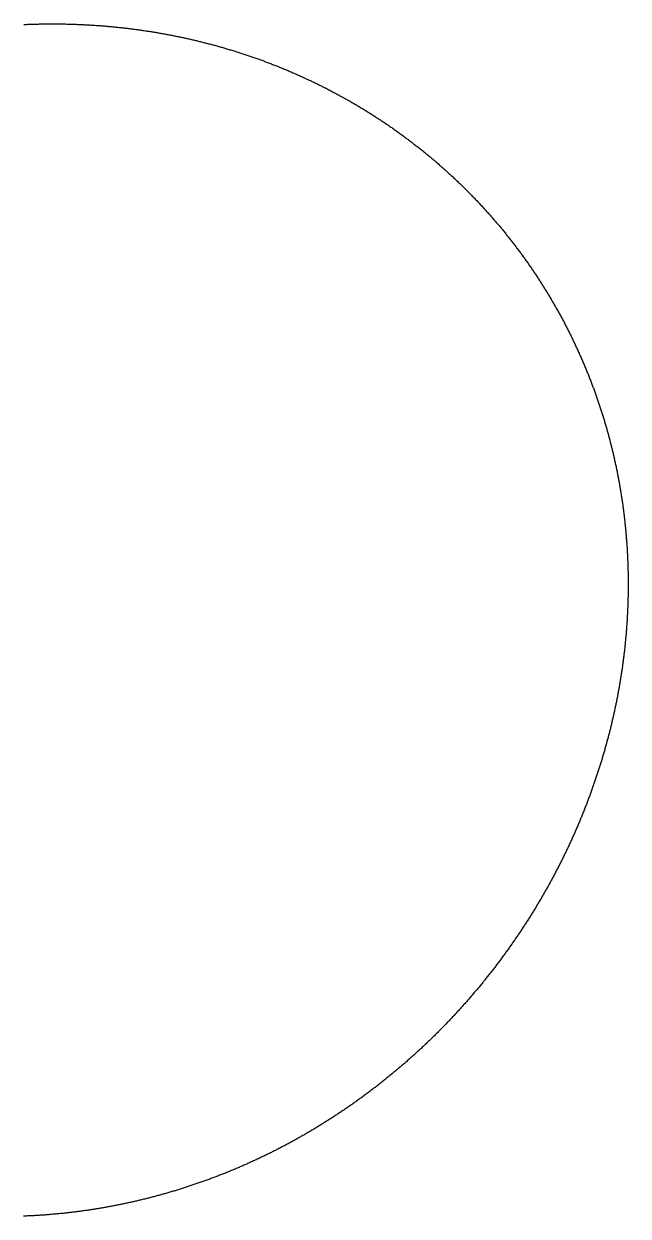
# Model space of a CAD drawing. Header units: metres. Extents: x -292 to 250, y -283 to 251.
# Drawn here: x -21 to 250, y -283 to 251 of the extents above; entities that cross this region are included whole.
import ezdxf

# ---------------------------------------------------------------- set-up
doc = ezdxf.new("R2010")
doc.units = ezdxf.units.M

msp = doc.modelspace()

# ---------------------------------------------------------------- linework, layer by layer
msp.add_lwpolyline([(-21.05, 250.49), (-20.58, 250.51), (-20.11, 250.53), (-19.64, 250.55), (-19.17, 250.57), (-18.7, 250.58), (-18.23, 250.6), (-17.76, 250.62), (-17.29, 250.63), (-16.83, 250.65), (-16.36, 250.66), (-15.89, 250.67), (-15.42, 250.68), (-14.95, 250.69), (-14.48, 250.7), (-14.01, 250.71), (-13.54, 250.72), (-13.07, 250.73), (-12.6, 250.74), (-12.13, 250.74), (-11.66, 250.75), (-11.19, 250.76), (-10.72, 250.76), (-10.25, 250.76), (-9.79, 250.77), (-9.32, 250.77), (-8.85, 250.77), (-8.38, 250.77), (-7.91, 250.77), (-7.44, 250.77), (-6.97, 250.77), (-6.5, 250.76), (-6.03, 250.76), (-5.56, 250.76), (-5.09, 250.75), (-4.62, 250.74), (-4.15, 250.74), (-3.68, 250.73), (-3.21, 250.72), (-2.74, 250.71), (-2.28, 250.71), (-1.81, 250.69), (-1.34, 250.68), (-0.87, 250.67), (-0.4, 250.66), (0.07, 250.65), (0.54, 250.63), (1.01, 250.62), (1.48, 250.6), (1.95, 250.58), (2.42, 250.57), (2.89, 250.55), (3.35, 250.53), (3.82, 250.51), (4.29, 250.49), (4.76, 250.47), (5.23, 250.45), (5.7, 250.43), (6.17, 250.4), (6.64, 250.38), (7.11, 250.35), (7.57, 250.33), (8.04, 250.3), (8.51, 250.27), (8.98, 250.25), (9.45, 250.22), (9.92, 250.19), (10.39, 250.16), (10.85, 250.13), (11.32, 250.09), (11.79, 250.06), (12.26, 250.03), (12.73, 249.99), (13.2, 249.96), (13.66, 249.92), (14.13, 249.89), (14.6, 249.85), (15.07, 249.81), (15.53, 249.77), (16, 249.73), (16.47, 249.69), (16.94, 249.65), (17.41, 249.61), (17.87, 249.56), (18.34, 249.52), (18.81, 249.48), (19.27, 249.43), (19.74, 249.38), (20.21, 249.34), (20.68, 249.29), (21.14, 249.24), (21.61, 249.19), (22.08, 249.14), (22.54, 249.09), (23.01, 249.04), (23.48, 248.99), (23.94, 248.93), (24.41, 248.88), (24.87, 248.83), (25.34, 248.77), (25.81, 248.71), (26.27, 248.66), (26.74, 248.6), (27.2, 248.54), (27.67, 248.48), (28.14, 248.42), (28.6, 248.36), (29.07, 248.3), (29.53, 248.23), (30, 248.17), (30.46, 248.11), (30.93, 248.04), (31.39, 247.98), (31.86, 247.91), (32.32, 247.84), (32.79, 247.77), (33.25, 247.7), (33.71, 247.63), (34.18, 247.56), (34.64, 247.49), (35.11, 247.42), (35.57, 247.35), (36.03, 247.27), (36.5, 247.2), (36.96, 247.12), (37.42, 247.05), (37.89, 246.97), (38.35, 246.89), (38.81, 246.82), (39.27, 246.74), (39.74, 246.66), (40.2, 246.57), (40.66, 246.49), (41.12, 246.41), (41.59, 246.33), (42.05, 246.24), (42.51, 246.16), (42.97, 246.07), (43.43, 245.99), (43.89, 245.9), (44.35, 245.81), (44.82, 245.72), (45.28, 245.63), (45.74, 245.54), (46.2, 245.45), (46.66, 245.36), (47.12, 245.27), (47.58, 245.17), (48.04, 245.08), (48.5, 244.98), (48.96, 244.89), (49.42, 244.79), (49.87, 244.69), (50.33, 244.59), (50.79, 244.49), (51.25, 244.39), (51.71, 244.29), (52.17, 244.19), (52.63, 244.09), (53.08, 243.99), (53.54, 243.88), (54, 243.78), (54.46, 243.67), (54.91, 243.57), (55.37, 243.46), (55.83, 243.35), (56.28, 243.24), (56.74, 243.13), (57.2, 243.02), (57.65, 242.91), (58.11, 242.8), (58.56, 242.69), (59.02, 242.57), (59.48, 242.46), (59.93, 242.34), (60.39, 242.23), (60.84, 242.11), (61.29, 241.99), (61.75, 241.87), (62.2, 241.75), (62.66, 241.63), (63.11, 241.51), (63.56, 241.39), (64.02, 241.27), (64.47, 241.15), (64.92, 241.02), (65.37, 240.9), (65.83, 240.77), (66.28, 240.65), (66.73, 240.52), (67.18, 240.39), (67.63, 240.26), (68.09, 240.13), (68.54, 240), (68.99, 239.87), (69.44, 239.74), (69.89, 239.61), (70.34, 239.47), (70.79, 239.34), (71.24, 239.2), (71.69, 239.07), (72.14, 238.93), (72.58, 238.79), (73.03, 238.66), (73.48, 238.52), (73.93, 238.38), (74.38, 238.24), (74.82, 238.09), (75.27, 237.95), (75.72, 237.81), (76.17, 237.66), (76.61, 237.52), (77.06, 237.37), (77.5, 237.23), (77.95, 237.08), (78.4, 236.93), (78.84, 236.78), (79.29, 236.63), (79.73, 236.48), (80.18, 236.33), (80.62, 236.18), (81.06, 236.03), (81.51, 235.88), (81.95, 235.72), (82.39, 235.57), (82.84, 235.41), (83.28, 235.25), (83.72, 235.1), (84.16, 234.94), (84.6, 234.78), (85.05, 234.62), (85.49, 234.46), (85.93, 234.3), (86.37, 234.14), (86.81, 233.97), (87.25, 233.81), (87.69, 233.64), (88.13, 233.48), (88.57, 233.31), (89.01, 233.15), (89.44, 232.98), (89.88, 232.81), (90.32, 232.64), (90.76, 232.47), (91.19, 232.3), (91.63, 232.13), (92.07, 231.95), (92.5, 231.78), (92.94, 231.61), (93.38, 231.43), (93.81, 231.26), (94.25, 231.08), (94.68, 230.9), (95.11, 230.72), (95.55, 230.55), (95.98, 230.37), (96.42, 230.19), (96.85, 230), (97.28, 229.82), (97.71, 229.64), (98.15, 229.46), (98.58, 229.27), (99.01, 229.09), (99.44, 228.9), (99.87, 228.71), (100.3, 228.53), (100.73, 228.34), (101.16, 228.15), (101.59, 227.96), (102.02, 227.77), (102.45, 227.58), (102.88, 227.38), (103.3, 227.19), (103.73, 227), (104.16, 226.8), (104.58, 226.61), (105.01, 226.41), (105.44, 226.22), (105.86, 226.02), (106.29, 225.82), (106.71, 225.62), (107.14, 225.42), (107.56, 225.22), (107.99, 225.02), (108.41, 224.82), (108.83, 224.61), (109.26, 224.41), (109.68, 224.2), (110.1, 224), (110.52, 223.79), (110.94, 223.58), (111.36, 223.38), (111.78, 223.17), (112.2, 222.96), (112.62, 222.75), (113.04, 222.54), (113.46, 222.33), (113.88, 222.11), (114.3, 221.9), (114.72, 221.69), (115.13, 221.47), (115.55, 221.26), (115.97, 221.04), (116.38, 220.82), (116.8, 220.6), (117.22, 220.39), (117.63, 220.17), (118.05, 219.95), (118.46, 219.73), (118.87, 219.5), (119.29, 219.28), (119.7, 219.06), (120.11, 218.83), (120.52, 218.61), (120.94, 218.38), (121.35, 218.16), (121.76, 217.93), (122.17, 217.7), (122.58, 217.47), (122.99, 217.25), (123.4, 217.02), (123.81, 216.78), (124.21, 216.55), (124.62, 216.32), (125.03, 216.09), (125.44, 215.85), (125.84, 215.62), (126.25, 215.38), (126.66, 215.15), (127.06, 214.91), (127.47, 214.67), (127.87, 214.44), (128.27, 214.2), (128.68, 213.96), (129.08, 213.72), (129.48, 213.47), (129.89, 213.23), (130.29, 212.99), (130.69, 212.75), (131.09, 212.5), (131.49, 212.26), (131.89, 212.01), (132.29, 211.76), (132.69, 211.52), (133.09, 211.27), (133.49, 211.02), (133.88, 210.77), (134.28, 210.52), (134.68, 210.27), (135.07, 210.02), (135.47, 209.77), (135.86, 209.51), (136.26, 209.26), (136.65, 209), (137.05, 208.75), (137.44, 208.49), (137.83, 208.24), (138.23, 207.98), (138.62, 207.72), (139.01, 207.46), (139.4, 207.2), (139.79, 206.94), (140.18, 206.68), (140.57, 206.42), (140.96, 206.16), (141.35, 205.89), (141.74, 205.63), (142.12, 205.36), (142.51, 205.1), (142.9, 204.83), (143.28, 204.56), (143.67, 204.3), (144.05, 204.03), (144.44, 203.76), (144.82, 203.49), (145.21, 203.22), (145.59, 202.95), (145.97, 202.67), (146.35, 202.4), (146.73, 202.13), (147.12, 201.85), (147.5, 201.58), (147.88, 201.3), (148.25, 201.03), (148.63, 200.75), (149.01, 200.47), (149.39, 200.19), (149.77, 199.91), (150.14, 199.63), (150.52, 199.35), (150.9, 199.07), (151.27, 198.79), (151.65, 198.51), (152.02, 198.22), (152.39, 197.94), (152.77, 197.65), (153.14, 197.37), (153.51, 197.08), (153.88, 196.79), (154.25, 196.51), (154.62, 196.22), (154.99, 195.93), (155.36, 195.64), (155.73, 195.35), (156.1, 195.06), (156.47, 194.77), (156.83, 194.47), (157.2, 194.18), (157.57, 193.89), (157.93, 193.59), (158.3, 193.3), (158.66, 193), (159.02, 192.7), (159.39, 192.41), (159.75, 192.11), (160.11, 191.81), (160.47, 191.51), (160.83, 191.21), (161.19, 190.91), (161.55, 190.61), (161.91, 190.3), (162.27, 190), (162.63, 189.7), (162.99, 189.39), (163.34, 189.09), (163.7, 188.78), (164.06, 188.48), (164.41, 188.17), (164.77, 187.86), (165.12, 187.55), (165.47, 187.24), (165.83, 186.93), (166.18, 186.62), (166.53, 186.31), (166.88, 186), (167.23, 185.69), (167.58, 185.38), (167.93, 185.06), (168.28, 184.75), (168.63, 184.43), (168.97, 184.12), (169.32, 183.8), (169.67, 183.48), (170.01, 183.17), (170.36, 182.85), (170.7, 182.53), (171.05, 182.21), (171.39, 181.89), (171.73, 181.57), (172.07, 181.25), (172.41, 180.92), (172.76, 180.6), (173.1, 180.28), (173.43, 179.95), (173.77, 179.63), (174.11, 179.3), (174.45, 178.98), (174.79, 178.65), (175.12, 178.32), (175.46, 177.99), (175.79, 177.67), (176.13, 177.34), (176.46, 177.01), (176.79, 176.68), (177.13, 176.34), (177.46, 176.01), (177.79, 175.68), (178.12, 175.35), (178.45, 175.01), (178.78, 174.68), (179.11, 174.34), (179.44, 174.01), (179.76, 173.67), (180.09, 173.33), (180.42, 173), (180.74, 172.66), (181.07, 172.32), (181.39, 171.98), (181.72, 171.64), (182.04, 171.3), (182.36, 170.96), (182.68, 170.62), (183, 170.27), (183.32, 169.93), (183.64, 169.59), (183.96, 169.24), (184.28, 168.9), (184.6, 168.55), (184.92, 168.2), (185.23, 167.86), (185.55, 167.51), (185.86, 167.16), (186.18, 166.81), (186.49, 166.46), (186.8, 166.11), (187.12, 165.76), (187.43, 165.41), (187.74, 165.06), (188.05, 164.71), (188.36, 164.36), (188.67, 164), (188.98, 163.65), (189.28, 163.3), (189.59, 162.94), (189.9, 162.58), (190.2, 162.23), (190.51, 161.87), (190.81, 161.51), (191.11, 161.16), (191.42, 160.8), (191.72, 160.44), (192.02, 160.08), (192.32, 159.72), (192.62, 159.36), (192.92, 158.99), (193.22, 158.63), (193.52, 158.27), (193.82, 157.91), (194.11, 157.54), (194.41, 157.18), (194.7, 156.81), (195, 156.45), (195.29, 156.08), (195.59, 155.72), (195.88, 155.35), (196.17, 154.98), (196.46, 154.61), (196.75, 154.24), (197.04, 153.87), (197.33, 153.5), (197.62, 153.13), (197.9, 152.76), (198.19, 152.39), (198.48, 152.02), (198.76, 151.65), (199.05, 151.27), (199.33, 150.9), (199.61, 150.52), (199.9, 150.15), (200.18, 149.77), (200.46, 149.4), (200.74, 149.02), (201.02, 148.64), (201.3, 148.27), (201.58, 147.89), (201.85, 147.51), (202.13, 147.13), (202.41, 146.75), (202.68, 146.37), (202.96, 145.99), (203.23, 145.61), (203.5, 145.23), (203.78, 144.85), (204.05, 144.46), (204.32, 144.08), (204.59, 143.7), (204.86, 143.31), (205.13, 142.93), (205.4, 142.54), (205.66, 142.15), (205.93, 141.77), (206.19, 141.38), (206.46, 140.99), (206.72, 140.61), (206.99, 140.22), (207.25, 139.83), (207.51, 139.44), (207.77, 139.05), (208.03, 138.66), (208.29, 138.27), (208.55, 137.88), (208.81, 137.48), (209.07, 137.09), (209.33, 136.7), (209.58, 136.3), (209.84, 135.91), (210.09, 135.52), (210.34, 135.12), (210.6, 134.73), (210.85, 134.33), (211.1, 133.93), (211.35, 133.54), (211.6, 133.14), (211.85, 132.74), (212.1, 132.34), (212.35, 131.94), (212.59, 131.55), (212.84, 131.15), (213.09, 130.75), (213.33, 130.34), (213.57, 129.94), (213.82, 129.54), (214.06, 129.14), (214.3, 128.74), (214.54, 128.33), (214.78, 127.93), (215.02, 127.53), (215.26, 127.12), (215.5, 126.72), (215.73, 126.31), (215.97, 125.91), (216.2, 125.5), (216.44, 125.09), (216.67, 124.69), (216.91, 124.28), (217.14, 123.87), (217.37, 123.46), (217.6, 123.05), (217.83, 122.65), (218.06, 122.24), (218.29, 121.83), (218.52, 121.42), (218.74, 121), (218.97, 120.59), (219.19, 120.18), (219.42, 119.77), (219.64, 119.36), (219.86, 118.94), (220.09, 118.53), (220.31, 118.12), (220.53, 117.7), (220.75, 117.29), (220.97, 116.87), (221.18, 116.45), (221.4, 116.04), (221.62, 115.62), (221.83, 115.21), (222.05, 114.79), (222.26, 114.37), (222.48, 113.95), (222.69, 113.53), (222.9, 113.11), (223.11, 112.69), (223.32, 112.28), (223.53, 111.86), (223.74, 111.43), (223.95, 111.01), (224.15, 110.59), (224.36, 110.17), (224.56, 109.75), (224.77, 109.33), (224.97, 108.9), (225.18, 108.48), (225.38, 108.06), (225.58, 107.63), (225.78, 107.21), (225.98, 106.78), (226.18, 106.36), (226.38, 105.93), (226.57, 105.51), (226.77, 105.08), (226.96, 104.65), (227.16, 104.22), (227.35, 103.8), (227.55, 103.37), (227.74, 102.94), (227.93, 102.51), (228.12, 102.08), (228.31, 101.65), (228.5, 101.22), (228.69, 100.79), (228.87, 100.36), (229.06, 99.93), (229.25, 99.5), (229.43, 99.07), (229.61, 98.64), (229.8, 98.21), (229.98, 97.77), (230.16, 97.34), (230.34, 96.91), (230.52, 96.47), (230.7, 96.04), (230.88, 95.61), (231.06, 95.17), (231.23, 94.74), (231.41, 94.3), (231.58, 93.87), (231.76, 93.43), (231.93, 92.99), (232.1, 92.56), (232.28, 92.12), (232.45, 91.68), (232.62, 91.25), (232.79, 90.81), (232.95, 90.37), (233.12, 89.93), (233.29, 89.49), (233.45, 89.05), (233.62, 88.61), (233.78, 88.17), (233.95, 87.73), (234.11, 87.29), (234.27, 86.85), (234.43, 86.41), (234.59, 85.97), (234.75, 85.53), (234.91, 85.09), (235.07, 84.64), (235.22, 84.2), (235.38, 83.76), (235.54, 83.32), (235.69, 82.87), (235.84, 82.43), (236, 81.99), (236.15, 81.54), (236.3, 81.1), (236.45, 80.65), (236.6, 80.21), (236.74, 79.76), (236.89, 79.32), (237.04, 78.87), (237.18, 78.42), (237.33, 77.98), (237.47, 77.53), (237.62, 77.08), (237.76, 76.64), (237.9, 76.19), (238.04, 75.74), (238.18, 75.29), (238.32, 74.84), (238.46, 74.4), (238.59, 73.95), (238.73, 73.5), (238.87, 73.05), (239, 72.6), (239.14, 72.15), (239.27, 71.7), (239.4, 71.25), (239.53, 70.8), (239.66, 70.35), (239.79, 69.89), (239.92, 69.44), (240.05, 68.99), (240.18, 68.54), (240.3, 68.09), (240.43, 67.64), (240.55, 67.18), (240.67, 66.73), (240.8, 66.28), (240.92, 65.82), (241.04, 65.37), (241.16, 64.92), (241.28, 64.46), (241.4, 64.01), (241.52, 63.55), (241.63, 63.1), (241.75, 62.64), (241.86, 62.19), (241.98, 61.73), (242.09, 61.28), (242.21, 60.82), (242.32, 60.37), (242.43, 59.91), (242.54, 59.45), (242.65, 59), (242.76, 58.54), (242.86, 58.08), (242.97, 57.63), (243.08, 57.17), (243.18, 56.71), (243.28, 56.25), (243.39, 55.8), (243.49, 55.34), (243.59, 54.88), (243.69, 54.42), (243.79, 53.96), (243.89, 53.5), (243.99, 53.04), (244.09, 52.59), (244.18, 52.13), (244.28, 51.67), (244.37, 51.21), (244.47, 50.75), (244.56, 50.29), (244.65, 49.83), (244.74, 49.37), (244.83, 48.91), (244.92, 48.44), (245.01, 47.98), (245.1, 47.52), (245.18, 47.06), (245.27, 46.6), (245.36, 46.14), (245.44, 45.68), (245.52, 45.21), (245.61, 44.75), (245.69, 44.29), (245.77, 43.83), (245.85, 43.36), (245.93, 42.9), (246.01, 42.44), (246.08, 41.98), (246.16, 41.51), (246.24, 41.05), (246.31, 40.59), (246.38, 40.12), (246.46, 39.66), (246.53, 39.2), (246.6, 38.73), (246.67, 38.27), (246.74, 37.8), (246.81, 37.34), (246.88, 36.87), (246.95, 36.41), (247.01, 35.95), (247.08, 35.48), (247.14, 35.02), (247.2, 34.55), (247.27, 34.09), (247.33, 33.62), (247.39, 33.15), (247.45, 32.69), (247.51, 32.22), (247.57, 31.76), (247.63, 31.29), (247.68, 30.83), (247.74, 30.36), (247.79, 29.89), (247.85, 29.43), (247.9, 28.96), (247.95, 28.49), (248.01, 28.03), (248.06, 27.56), (248.11, 27.09), (248.16, 26.63), (248.2, 26.16), (248.25, 25.69), (248.3, 25.23), (248.34, 24.76), (248.39, 24.29), (248.43, 23.82), (248.47, 23.36), (248.52, 22.89), (248.56, 22.42), (248.6, 21.95), (248.64, 21.49), (248.68, 21.02), (248.71, 20.55), (248.75, 20.08), (248.79, 19.62), (248.82, 19.15), (248.86, 18.68), (248.89, 18.21), (248.92, 17.74), (248.96, 17.27), (248.99, 16.81), (249.02, 16.34), (249.05, 15.87), (249.08, 15.4), (249.1, 14.93), (249.13, 14.46), (249.16, 13.99), (249.18, 13.53), (249.2, 13.06), (249.23, 12.59), (249.25, 12.12), (249.27, 11.65), (249.29, 11.18), (249.31, 10.71), (249.33, 10.24), (249.35, 9.77), (249.37, 9.31), (249.38, 8.84), (249.4, 8.37), (249.41, 7.9), (249.43, 7.43), (249.44, 6.96), (249.45, 6.49), (249.46, 6.02), (249.47, 5.55), (249.48, 5.08), (249.49, 4.61), (249.5, 4.14), (249.5, 3.67), (249.51, 3.2), (249.52, 2.74), (249.52, 2.27), (249.52, 1.8), (249.53, 1.33), (249.53, 0.86), (249.53, 0.39), (249.53, 0), (249.53, 0), (249.53, -0.08), (249.53, -0.55), (249.53, -1.02), (249.52, -1.49), (249.52, -1.96), (249.52, -2.43), (249.51, -2.9), (249.51, -3.37), (249.51, -3.37), (249.5, -3.84), (249.5, -4.31), (249.49, -4.78), (249.48, -5.24), (249.47, -5.71), (249.46, -6.18), (249.45, -6.65), (249.44, -7.12), (249.43, -7.59), (249.41, -8.06), (249.4, -8.53), (249.38, -9), (249.37, -9.47), (249.35, -9.94), (249.33, -10.41), (249.31, -10.87), (249.29, -11.34), (249.27, -11.81), (249.25, -12.28), (249.23, -12.75), (249.21, -13.22), (249.18, -13.69), (249.16, -14.16), (249.13, -14.63), (249.1, -15.09), (249.08, -15.56), (249.05, -16.03), (249.02, -16.5), (248.99, -16.97), (248.96, -17.44), (248.93, -17.91), (248.89, -18.37), (248.86, -18.84), (248.83, -19.31), (248.79, -19.78), (248.76, -20.25), (248.72, -20.71), (248.68, -21.18), (248.64, -21.65), (248.6, -22.12), (248.57, -22.59), (248.52, -23.05), (248.48, -23.52), (248.44, -23.99), (248.4, -24.46), (248.35, -24.92), (248.31, -25.39), (248.26, -25.86), (248.22, -26.32), (248.17, -26.79), (248.12, -27.26), (248.07, -27.73), (248.02, -28.19), (247.97, -28.66), (247.92, -29.13), (247.87, -29.59), (247.82, -30.06), (247.76, -30.52), (247.71, -30.99), (247.65, -31.46), (247.6, -31.92), (247.54, -32.39), (247.48, -32.85), (247.42, -33.32), (247.37, -33.79), (247.31, -34.25), (247.24, -34.72), (247.18, -35.18), (247.12, -35.65), (247.06, -36.11), (246.99, -36.58), (246.93, -37.04), (246.86, -37.51), (246.79, -37.97), (246.73, -38.44), (246.66, -38.9), (246.59, -39.37), (246.52, -39.83), (246.45, -40.29), (246.38, -40.76), (246.31, -41.22), (246.23, -41.68), (246.16, -42.15), (246.08, -42.61), (246.01, -43.08), (245.93, -43.54), (245.85, -44), (245.78, -44.46), (245.7, -44.93), (245.62, -45.39), (245.54, -45.85), (245.46, -46.31), (245.37, -46.78), (245.29, -47.24), (245.21, -47.7), (245.12, -48.16), (245.04, -48.62), (244.95, -49.09), (244.86, -49.55), (244.78, -50.01), (244.69, -50.47), (244.6, -50.93), (244.51, -51.39), (244.42, -51.85), (244.33, -52.31), (244.24, -52.77), (244.14, -53.23), (244.05, -53.69), (243.95, -54.15), (243.86, -54.61), (243.76, -55.07), (243.67, -55.53), (243.57, -55.99), (243.47, -56.45), (243.37, -56.91), (243.27, -57.37), (243.17, -57.82), (243.07, -58.28), (242.97, -58.74), (242.86, -59.2), (242.76, -59.66), (242.65, -60.11), (242.55, -60.57), (242.44, -61.03), (242.34, -61.49), (242.23, -61.94), (242.12, -62.4), (242.01, -62.86), (241.9, -63.31), (241.79, -63.77), (241.68, -64.22), (241.57, -64.68), (241.45, -65.14), (241.34, -65.59), (241.22, -66.05), (241.11, -66.5), (240.99, -66.96), (240.87, -67.41), (240.76, -67.86), (240.64, -68.32), (240.52, -68.77), (240.4, -69.23), (240.28, -69.68), (240.16, -70.13), (240.03, -70.59), (239.91, -71.04), (239.79, -71.49), (239.66, -71.95), (239.54, -72.4), (239.41, -72.85), (239.28, -73.3), (239.16, -73.75), (239.03, -74.2), (238.9, -74.66), (238.77, -75.11), (238.64, -75.56), (238.51, -76.01), (238.38, -76.46), (238.24, -76.91), (238.11, -77.36), (237.97, -77.81), (237.84, -78.26), (237.7, -78.71), (237.57, -79.16), (237.43, -79.61), (237.29, -80.05), (237.15, -80.5), (237.01, -80.95), (236.87, -81.4), (236.73, -81.85), (236.59, -82.29), (236.45, -82.74), (236.31, -83.19), (236.16, -83.64), (236.02, -84.08), (235.87, -84.53), (235.73, -84.97), (235.58, -85.42), (235.43, -85.87), (235.28, -86.31), (235.13, -86.76), (234.98, -87.2), (234.83, -87.65), (234.68, -88.09), (234.53, -88.53), (234.38, -88.98), (234.22, -89.42), (234.07, -89.87), (233.92, -90.31), (233.76, -90.75), (233.6, -91.19), (233.45, -91.64), (233.29, -92.08), (233.13, -92.52), (232.97, -92.96), (232.81, -93.4), (232.65, -93.84), (232.49, -94.29), (232.33, -94.73), (232.16, -95.17), (232, -95.61), (231.84, -96.05), (231.67, -96.49), (231.51, -96.93), (231.34, -97.36), (231.17, -97.8), (231.01, -98.24), (230.84, -98.68), (230.67, -99.12), (230.5, -99.55), (230.33, -99.99), (230.16, -100.43), (229.98, -100.87), (229.81, -101.3), (229.64, -101.74), (229.46, -102.17), (229.29, -102.61), (229.11, -103.04), (228.94, -103.48), (228.76, -103.91), (228.58, -104.35), (228.4, -104.78), (228.22, -105.22), (228.04, -105.65), (227.86, -106.08), (227.68, -106.52), (227.5, -106.95), (227.32, -107.38), (227.13, -107.81), (226.95, -108.25), (226.76, -108.68), (226.58, -109.11), (226.39, -109.54), (226.2, -109.97), (226.02, -110.4), (225.83, -110.83), (225.64, -111.26), (225.45, -111.69), (225.26, -112.12), (225.07, -112.55), (224.88, -112.97), (224.68, -113.4), (224.49, -113.83), (224.3, -114.26), (224.1, -114.69), (223.91, -115.11), (223.71, -115.54), (223.51, -115.96), (223.32, -116.39), (223.12, -116.82), (222.92, -117.24), (222.72, -117.67), (222.52, -118.09), (222.32, -118.52), (222.12, -118.94), (221.91, -119.36), (221.71, -119.79), (221.51, -120.21), (221.3, -120.63), (221.1, -121.05), (220.89, -121.48), (220.69, -121.9), (220.48, -122.32), (220.27, -122.74), (220.06, -123.16), (219.86, -123.58), (219.65, -124), (219.44, -124.42), (219.22, -124.84), (219.01, -125.26), (218.8, -125.68), (218.59, -126.1), (218.37, -126.51), (218.16, -126.93), (217.94, -127.35), (217.73, -127.77), (217.51, -128.18), (217.29, -128.6), (217.08, -129.01), (216.86, -129.43), (216.64, -129.84), (216.42, -130.26), (216.2, -130.67), (215.98, -131.09), (215.76, -131.5), (215.53, -131.92), (215.31, -132.33), (215.09, -132.74), (214.86, -133.15), (214.64, -133.57), (214.41, -133.98), (214.19, -134.39), (213.96, -134.8), (213.73, -135.21), (213.5, -135.62), (213.27, -136.03), (213.04, -136.44), (212.81, -136.85), (212.58, -137.26), (212.35, -137.66), (212.12, -138.07), (211.89, -138.48), (211.65, -138.89), (211.42, -139.29), (211.18, -139.7), (210.95, -140.11), (210.71, -140.51), (210.47, -140.92), (210.24, -141.32), (210, -141.73), (209.76, -142.13), (209.52, -142.53), (209.28, -142.94), (209.04, -143.34), (208.8, -143.74), (208.56, -144.15), (208.31, -144.55), (208.07, -144.95), (207.83, -145.35), (207.58, -145.75), (207.34, -146.15), (207.09, -146.55), (206.85, -146.95), (206.6, -147.35), (206.35, -147.75), (206.1, -148.15), (205.85, -148.54), (205.6, -148.94), (205.35, -149.34), (205.1, -149.74), (204.85, -150.13), (204.6, -150.53), (204.35, -150.92), (204.09, -151.32), (203.84, -151.71), (203.59, -152.11), (203.33, -152.5), (203.07, -152.9), (202.82, -153.29), (202.56, -153.68), (202.3, -154.08), (202.05, -154.47), (201.79, -154.86), (201.53, -155.25), (201.27, -155.64), (201.01, -156.03), (200.74, -156.42), (200.48, -156.81), (200.22, -157.2), (199.96, -157.59), (199.69, -157.98), (199.43, -158.36), (199.16, -158.75), (198.9, -159.14), (198.63, -159.53), (198.36, -159.91), (198.1, -160.3), (197.83, -160.68), (197.56, -161.07), (197.29, -161.45), (197.02, -161.84), (196.75, -162.22), (196.48, -162.6), (196.21, -162.99), (195.94, -163.37), (195.66, -163.75), (195.39, -164.13), (195.12, -164.51), (194.84, -164.89), (194.57, -165.27), (194.29, -165.65), (194.01, -166.03), (193.74, -166.41), (193.46, -166.79), (193.18, -167.17), (192.9, -167.55), (192.62, -167.92), (192.34, -168.3), (192.06, -168.68), (191.78, -169.05), (191.5, -169.43), (191.22, -169.8), (190.93, -170.18), (190.65, -170.55), (190.36, -170.92), (190.08, -171.3), (189.79, -171.67), (189.51, -172.04), (189.22, -172.41), (188.93, -172.79), (188.65, -173.16), (188.36, -173.53), (188.07, -173.9), (187.78, -174.27), (187.49, -174.63), (187.2, -175), (186.91, -175.37), (186.62, -175.74), (186.32, -176.11), (186.03, -176.47), (185.74, -176.84), (185.44, -177.21), (185.15, -177.57), (184.85, -177.94), (184.56, -178.3), (184.26, -178.66), (183.96, -179.03), (183.67, -179.39), (183.37, -179.75), (183.07, -180.11), (182.77, -180.48), (182.47, -180.84), (182.17, -181.2), (181.87, -181.56), (181.57, -181.92), (181.26, -182.28), (180.96, -182.64), (180.66, -182.99), (180.35, -183.35), (180.05, -183.71), (179.74, -184.06), (179.44, -184.42), (179.13, -184.78), (178.82, -185.13), (178.52, -185.49), (178.21, -185.84), (177.9, -186.19), (177.59, -186.55), (177.28, -186.9), (176.97, -187.25), (176.66, -187.6), (176.35, -187.96), (176.04, -188.31), (175.73, -188.66), (175.41, -189.01), (175.1, -189.36), (174.78, -189.71), (174.47, -190.05), (174.15, -190.4), (173.84, -190.75), (173.52, -191.1), (173.21, -191.44), (172.89, -191.79), (172.57, -192.13), (172.25, -192.48), (171.93, -192.82), (171.61, -193.17), (171.29, -193.51), (170.97, -193.85), (170.65, -194.19), (170.33, -194.54), (170.01, -194.88), (169.68, -195.22), (169.36, -195.56), (169.04, -195.9), (168.71, -196.24), (168.39, -196.57), (168.06, -196.91), (167.73, -197.25), (167.41, -197.59), (167.08, -197.92), (166.75, -198.26), (166.42, -198.6), (166.09, -198.93), (165.77, -199.26), (165.44, -199.6), (165.11, -199.93), (164.77, -200.26), (164.44, -200.6), (164.11, -200.93), (163.78, -201.26), (163.44, -201.59), (163.11, -201.92), (162.78, -202.25), (162.44, -202.58), (162.11, -202.91), (161.77, -203.24), (161.44, -203.56), (161.1, -203.89), (160.76, -204.22), (160.42, -204.54), (160.08, -204.87), (159.75, -205.19), (159.41, -205.52), (159.07, -205.84), (158.73, -206.16), (158.39, -206.49), (158.04, -206.81), (157.7, -207.13), (157.36, -207.45), (157.02, -207.77), (156.67, -208.09), (156.33, -208.41), (155.98, -208.73), (155.64, -209.05), (155.29, -209.37), (154.95, -209.68), (154.6, -210), (154.25, -210.32), (153.91, -210.63), (153.56, -210.95), (153.21, -211.26), (152.86, -211.57), (152.51, -211.89), (152.16, -212.2), (151.81, -212.51), (151.46, -212.82), (151.11, -213.13), (150.75, -213.44), (150.4, -213.75), (150.05, -214.06), (149.69, -214.37), (149.34, -214.68), (148.99, -214.99), (148.63, -215.29), (148.27, -215.6), (147.92, -215.91), (147.56, -216.21), (147.2, -216.52), (146.85, -216.82), (146.49, -217.12), (146.13, -217.43), (145.77, -217.73), (145.41, -218.03), (145.05, -218.33), (144.69, -218.63), (144.33, -218.93), (143.97, -219.23), (143.6, -219.53), (143.24, -219.83), (142.88, -220.12), (142.52, -220.42), (142.15, -220.72), (141.79, -221.01), (141.42, -221.31), (141.06, -221.6), (140.69, -221.9), (140.32, -222.19), (139.96, -222.48), (139.59, -222.78), (139.22, -223.07), (138.85, -223.36), (138.48, -223.65), (138.12, -223.94), (137.75, -224.23), (137.38, -224.52), (137, -224.8), (136.63, -225.09), (136.26, -225.38), (135.89, -225.66), (135.52, -225.95), (135.14, -226.23), (134.77, -226.52), (134.4, -226.8), (134.02, -227.09), (133.65, -227.37), (133.27, -227.65), (132.9, -227.93), (132.52, -228.21), (132.14, -228.49), (131.77, -228.77), (131.39, -229.05), (131.01, -229.33), (130.63, -229.61), (130.25, -229.88), (129.87, -230.16), (129.49, -230.44), (129.11, -230.71), (128.73, -230.99), (128.35, -231.26), (127.97, -231.53), (127.59, -231.81), (127.21, -232.08), (126.82, -232.35), (126.44, -232.62), (126.06, -232.89), (125.67, -233.16), (125.29, -233.43), (124.9, -233.7), (124.52, -233.96), (124.13, -234.23), (123.74, -234.5), (123.36, -234.76), (122.97, -235.03), (122.58, -235.29), (122.19, -235.56), (121.8, -235.82), (121.41, -236.08), (121.02, -236.34), (120.63, -236.61), (120.24, -236.87), (119.85, -237.13), (119.46, -237.39), (119.07, -237.64), (118.68, -237.9), (118.29, -238.16), (117.89, -238.42), (117.5, -238.67), (117.11, -238.93), (116.71, -239.18), (116.32, -239.44), (115.92, -239.69), (115.53, -239.94), (115.13, -240.19), (114.73, -240.44), (114.34, -240.7), (113.94, -240.95), (113.54, -241.19), (113.14, -241.44), (112.74, -241.69), (112.35, -241.94), (111.95, -242.19), (111.55, -242.43), (111.15, -242.68), (110.75, -242.92), (110.35, -243.17), (109.94, -243.41), (109.54, -243.65), (109.14, -243.9), (108.74, -244.14), (108.33, -244.38), (107.93, -244.62), (107.53, -244.86), (107.12, -245.1), (106.72, -245.33), (106.31, -245.57), (105.91, -245.81), (105.5, -246.04), (105.1, -246.28), (104.69, -246.51), (104.28, -246.75), (103.88, -246.98), (103.47, -247.22), (103.06, -247.45), (102.65, -247.68), (102.24, -247.91), (101.83, -248.14), (101.42, -248.37), (101.01, -248.6), (100.6, -248.83), (100.19, -249.05), (99.78, -249.28), (99.37, -249.5), (98.96, -249.73), (98.55, -249.95), (98.13, -250.18), (97.72, -250.4), (97.31, -250.62), (96.89, -250.85), (96.48, -251.07), (96.07, -251.29), (95.65, -251.51), (95.24, -251.73), (94.82, -251.94), (94.4, -252.16), (93.99, -252.38), (93.57, -252.59), (93.15, -252.81), (92.74, -253.02), (92.32, -253.24), (91.9, -253.45), (91.48, -253.66), (91.06, -253.88), (90.64, -254.09), (90.22, -254.3), (89.8, -254.51), (89.38, -254.72), (88.96, -254.93), (88.54, -255.13), (88.12, -255.34), (87.7, -255.55), (87.28, -255.75), (86.86, -255.96), (86.43, -256.16), (86.01, -256.36), (85.59, -256.57), (85.16, -256.77), (84.74, -256.97), (84.31, -257.17), (83.89, -257.37), (83.46, -257.57), (83.04, -257.77), (82.61, -257.97), (82.19, -258.16), (81.76, -258.36), (81.33, -258.56), (80.91, -258.75), (80.48, -258.94), (80.05, -259.14), (79.62, -259.33), (79.2, -259.52), (78.77, -259.71), (78.34, -259.91), (77.91, -260.09), (77.48, -260.28), (77.05, -260.47), (76.62, -260.66), (76.19, -260.85), (75.76, -261.03), (75.33, -261.22), (74.89, -261.4), (74.46, -261.59), (74.03, -261.77), (73.6, -261.95), (73.17, -262.13), (72.73, -262.32), (72.3, -262.5), (71.87, -262.68), (71.43, -262.85), (71, -263.03), (70.56, -263.21), (70.13, -263.39), (69.69, -263.56), (69.26, -263.74), (68.82, -263.91), (68.38, -264.08), (67.95, -264.26), (67.51, -264.43), (67.07, -264.6), (66.64, -264.77), (66.2, -264.94), (65.76, -265.11), (65.32, -265.28), (64.88, -265.45), (64.45, -265.61), (64.01, -265.78), (63.57, -265.94), (63.13, -266.11), (62.69, -266.27), (62.25, -266.44), (61.81, -266.6), (61.37, -266.76), (60.93, -266.92), (60.48, -267.08), (60.04, -267.24), (59.6, -267.4), (59.16, -267.56), (58.72, -267.71), (58.27, -267.87), (57.83, -268.03), (57.39, -268.18), (56.94, -268.33), (56.5, -268.49), (56.06, -268.64), (55.61, -268.79), (55.17, -268.94), (54.72, -269.09), (54.28, -269.24), (53.83, -269.39), (53.39, -269.54), (52.94, -269.69), (52.5, -269.83), (52.05, -269.98), (51.6, -270.12), (51.16, -270.27), (50.71, -270.41), (50.26, -270.55), (49.82, -270.7), (49.37, -270.84), (48.92, -270.98), (48.47, -271.12), (48.02, -271.26), (47.57, -271.39), (47.13, -271.53), (46.68, -271.67), (46.23, -271.8), (45.78, -271.94), (45.33, -272.07), (44.88, -272.21), (44.43, -272.34), (43.98, -272.47), (43.53, -272.6), (43.08, -272.73), (42.62, -272.86), (42.17, -272.99), (41.72, -273.12), (41.27, -273.25), (40.82, -273.37), (40.36, -273.5), (39.91, -273.62), (39.46, -273.75), (39.01, -273.87), (38.55, -273.99), (38.1, -274.12), (37.65, -274.24), (37.19, -274.36), (36.74, -274.48), (36.28, -274.59), (35.83, -274.71), (35.38, -274.83), (34.92, -274.95), (34.47, -275.06), (34.01, -275.18), (33.56, -275.29), (33.1, -275.4), (32.64, -275.51), (32.19, -275.63), (31.73, -275.74), (31.28, -275.85), (30.82, -275.96), (30.36, -276.06), (29.91, -276.17), (29.45, -276.28), (28.99, -276.38), (28.53, -276.49), (28.08, -276.59), (27.62, -276.7), (27.16, -276.8), (26.7, -276.9), (26.24, -277), (25.78, -277.1), (25.33, -277.2), (24.87, -277.3), (24.41, -277.4), (23.95, -277.5), (23.49, -277.59), (23.03, -277.69), (22.57, -277.78), (22.11, -277.88), (21.65, -277.97), (21.19, -278.06), (20.73, -278.15), (20.27, -278.24), (19.81, -278.33), (19.35, -278.42), (18.89, -278.51), (18.42, -278.6), (17.96, -278.69), (17.5, -278.77), (17.04, -278.86), (16.58, -278.94), (16.12, -279.02), (15.65, -279.11), (15.19, -279.19), (14.73, -279.27), (14.27, -279.35), (13.8, -279.43), (13.34, -279.51), (12.88, -279.59), (12.42, -279.66), (11.95, -279.74), (11.49, -279.82), (11.03, -279.89), (10.56, -279.96), (10.1, -280.04), (9.64, -280.11), (9.17, -280.18), (8.71, -280.25), (8.24, -280.32), (7.78, -280.39), (7.31, -280.46), (6.85, -280.52), (6.38, -280.59), (5.92, -280.66), (5.46, -280.72), (4.99, -280.79), (4.52, -280.85), (4.06, -280.91), (3.59, -280.97), (3.13, -281.03), (2.66, -281.09), (2.2, -281.15), (1.73, -281.21), (1.27, -281.27), (0.8, -281.32), (0.33, -281.38), (-0.13, -281.44), (-0.6, -281.49), (-1.06, -281.54), (-1.53, -281.6), (-2, -281.65), (-2.46, -281.7), (-2.93, -281.75), (-3.4, -281.8), (-3.87, -281.85), (-4.33, -281.89), (-4.8, -281.94), (-5.27, -281.99), (-5.73, -282.03), (-6.2, -282.08), (-6.67, -282.12), (-7.14, -282.16), (-7.6, -282.2), (-8.07, -282.24), (-8.54, -282.28), (-9.01, -282.32), (-9.47, -282.36), (-9.94, -282.4), (-10.41, -282.44), (-10.88, -282.47), (-11.35, -282.51), (-11.81, -282.54), (-12.28, -282.58), (-12.75, -282.61), (-13.22, -282.64), (-13.69, -282.67), (-14.16, -282.7), (-14.62, -282.73), (-15.09, -282.76), (-15.56, -282.79), (-16.03, -282.81), (-16.5, -282.84), (-16.97, -282.87), (-17.44, -282.89), (-17.91, -282.91), (-18.37, -282.94), (-18.84, -282.96), (-19.31, -282.98), (-19.78, -283), (-20.25, -283.02), (-20.72, -283.04), (-21.19, -283.06)])

doc.saveas('drawing.dxf')
